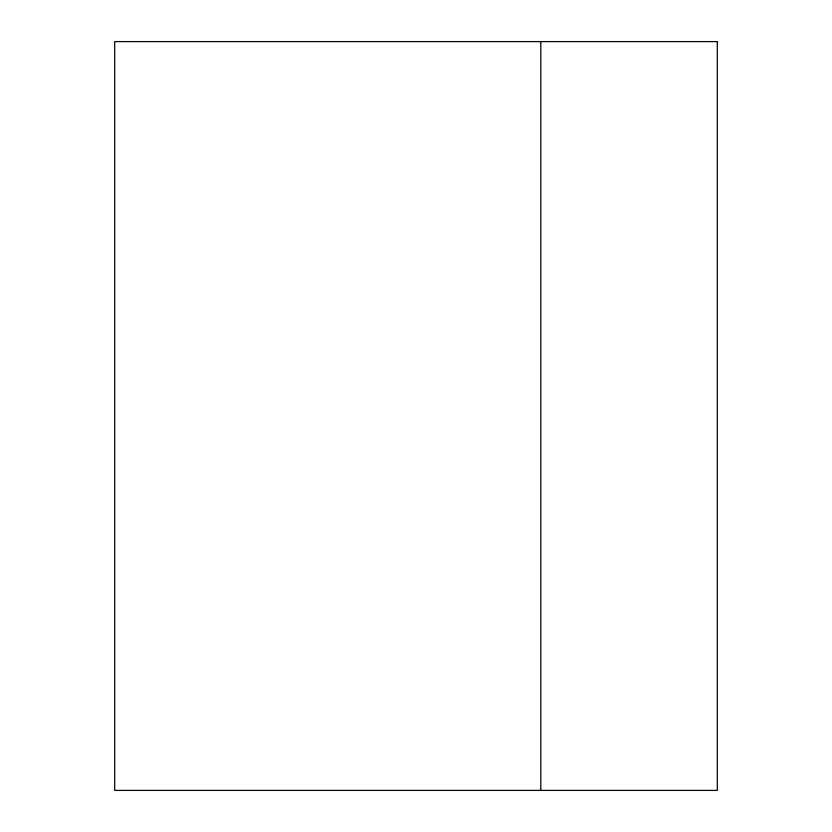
<?xml version="1.0" encoding="UTF-8"?>
<svg xmlns="http://www.w3.org/2000/svg" width="832" height="832" viewBox="0 0 832 832"><rect width="100%" height="100%" fill="white"/><g stroke="black" fill="none" stroke-linecap="round" stroke-linejoin="round"><path stroke-width="1.25" d="M540.8 41.6L540.8 790.4M717.298 41.6L114.702 41.6L114.702 790.4L717.298 790.4L717.298 41.6"/></g></svg>
